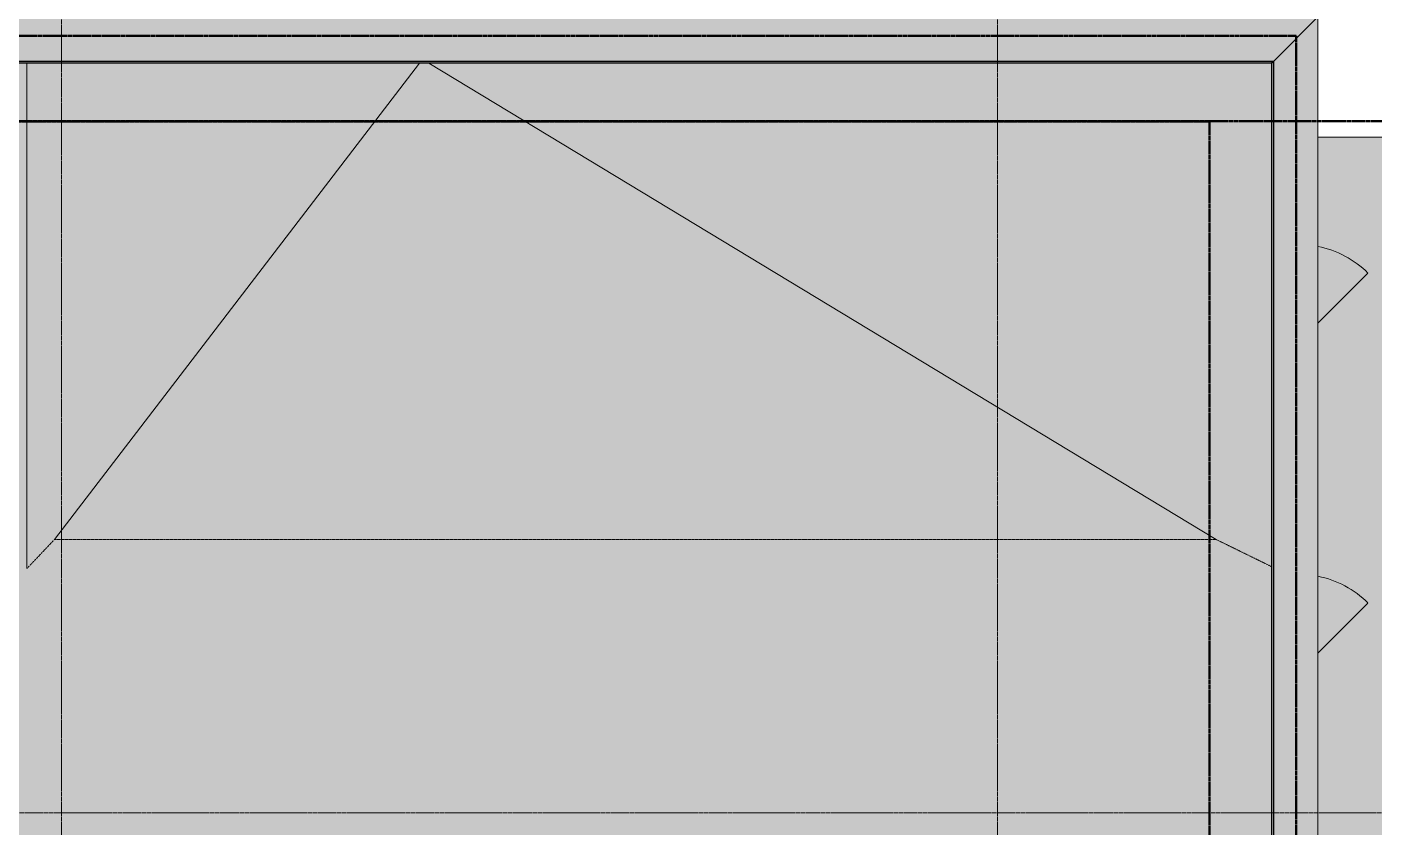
# Model space of a CAD drawing. Header units: inches. Extents: x -4250 to -935, y 9756 to 12395.
# Drawn here: x -2512.4 to -2041.7, y 11842.2 to 12121.6 of the extents above; entities that cross this region are included whole.
import ezdxf

# ---------------------------------------------------------------- set-up
doc = ezdxf.new("R2010")
doc.units = ezdxf.units.IN
doc.header["$MEASUREMENT"] = 0
for name, pattern in [('Dash 1_16_', [0.125, 0.0625, -0.0625]), ('Double Dash 3_8_', [1, 0.375, -0.125, 0.125, -0.125, 0.125, -0.125]), ('Grid Line 1_2_', [0.875, 0.5, -0.125, 0.125, -0.125])]:
    doc.linetypes.add(name, pattern=pattern)
for name, color, linetype, lineweight in [('0-1', 7, 'Continuous', 5), ('0-3', 250, 'Double Dash 3_8_', 50), ('A-FLOR-PATT-1', 8, 'Continuous', 9), ('A-GLAZ-1', 151, 'Continuous', 9), ('A-ROOF', 132, 'Continuous', 13), ('A-ROOF-1', 8, 'Continuous', 5), ('A-ROOF-2', 132, 'Continuous', 5), ('A-ROOF-3', 7, 'Dash 1_16_', 9), ('A-WALL-2', 113, 'Continuous', 9), ('C-PROP-LINE', 91, 'Double Dash 3_8_', 50), ('C-PROP-LINE-1', 250, 'Double Dash 3_8_', 50), ('C-TOPO', 7, 'Continuous', 9), ('S-GRID-1', 1, 'Grid Line 1_2_', 9)]:
    doc.layers.add(name, color=color, linetype=linetype, lineweight=lineweight)

# ---------------------------------------------------------------- blocks, each defined once
blk = doc.blocks.new('CTR  - Topography_rvt-1-FLOOR PLAN - ROOF')
at = {"layer": 'C-TOPO'}
for p, q in [((-2061.36, 12083.19), (-2053.04, 12083.19)), ((-2053.04, 12083.19), (-2013.87, 12083.19))]:
    blk.add_line(p, q, dxfattribs=at)
blk = doc.blocks.new('Family - ___-1870007-FLOOR PLAN - ROOF')
at = {"layer": 'C-PROP-LINE-1'}
for p, q in [((-2068.92, 12118.59), (-2523.72, 12118.59)), ((-2068.92, 11247.39), (-2068.92, 12118.59))]:
    blk.add_line(p, q, dxfattribs=at)
blk = doc.blocks.new('Family - ___-1870574-FLOOR PLAN - ROOF')
at = {"layer": 'C-PROP-LINE-1'}
for p, q in [((-2099.26, 12088.59), (-3832.16, 12088.59)), ((-2099.26, 11277.29), (-2099.26, 12088.59))]:
    blk.add_line(p, q, dxfattribs=at)
blk = doc.blocks.new('CTR - 1st Phase - Common Walls_rvt-1-FLOOR PLAN - ROOF')
at = {"layer": '0-3'}
for name in ['Family - ___-1870007-FLOOR PLAN - ROOF', 'Family - ___-1870574-FLOOR PLAN - ROOF']:
    blk.add_blockref(name, (0, 0), dxfattribs=at)
blk = doc.blocks.new('Basic Wall _ EXT - FIBER CEMENT - SMALL - ___-2145929-FLOOR PLAN - ROOF')
at = {"layer": 'A-WALL-2'}
for points in [[(-3851.85, 12109.71), (-2076.8, 12109.71), (-2061.36, 12125.15), (-3867.29, 12125.15), (-3851.85, 12109.71)], [(-3851.63, 12109.49), (-2076.99, 12109.52), (-2076.86, 12109.71), (-3851.85, 12109.71), (-3851.63, 12109.5)], [(-3851.11, 12108.98), (-2077.49, 12109.02), (-2077.06, 12109.45), (-3851.59, 12109.45), (-3851.16, 12109.02)]]:
    blk.add_hatch(color=256, dxfattribs=at).paths.add_polyline_path(points, flags=0)
for p, q in [((-2061.36, 12125.15), (-2076.8, 12109.71)), ((-2076.8, 12109.71), (-3851.85, 12109.71)), ((-3851.63, 12109.49), (-2077.02, 12109.49)), ((-2077.53, 12108.98), (-3851.11, 12108.98)), ((-2077.06, 12109.45), (-2077.53, 12108.98))]:
    blk.add_line(p, q, dxfattribs=at)
at = {"layer": 'A-WALL-2', "flags": 128}
for points in [[(-2077.02, 12109.49), (-2077.03, 12109.49), (-2077.04, 12109.47), (-2077.06, 12109.45)], [(-2076.8, 12109.71), (-2076.86, 12109.65), (-2076.91, 12109.6), (-2076.96, 12109.56), (-2076.99, 12109.52), (-2077.01, 12109.5), (-2077.02, 12109.49)]]:
    blk.add_lwpolyline(points, dxfattribs=at)
blk = doc.blocks.new('Basic Wall _ EXT - FIBER CEMENT - SMALL - ___-2145930-FLOOR PLAN - ROOF')
at = {"layer": 'A-WALL-2'}
for points in [[(-2061.36, 11240.83), (-2061.36, 12125.15), (-2076.8, 12109.71), (-2076.8, 11256.26), (-2065.54, 11245.01)], [(-2077.06, 11256.53), (-2077.06, 12109.45), (-2077.53, 12108.98), (-2077.49, 11258.91), (-2077.47, 11256.93), (-2077.27, 11256.73)], [(-2076.8, 11256.27), (-2076.8, 11895.62), (-2076.84, 12109.67), (-2077.02, 12109.45), (-2076.99, 11256.46), (-2076.84, 11256.31)]]:
    blk.add_hatch(color=256, dxfattribs=at).paths.add_polyline_path(points, flags=0)
for p, q in [((-2076.8, 12109.71), (-2061.36, 12125.15)), ((-2061.36, 11240.83), (-2061.36, 12125.15)), ((-2077.53, 12108.98), (-2077.06, 12109.45)), ((-2077.53, 11261.83), (-2077.53, 12108.98)), ((-2077.02, 12109.49), (-2077.02, 11256.49)), ((-2076.8, 11256.27), (-2076.8, 12109.71))]:
    blk.add_line(p, q, dxfattribs=at)
at = {"layer": 'A-WALL-2', "flags": 128}
for points in [[(-2077.06, 12109.45), (-2077.04, 12109.47), (-2077.03, 12109.49), (-2077.02, 12109.49)], [(-2077.02, 12109.49), (-2077.01, 12109.5), (-2076.99, 12109.52), (-2076.96, 12109.56), (-2076.91, 12109.6), (-2076.86, 12109.65), (-2076.8, 12109.71)]]:
    blk.add_lwpolyline(points, dxfattribs=at)
blk = doc.blocks.new('_THE_ WINDOW _ DOOR - Window - 2nd Floor-2480464-FLOOR PLAN - ROOF')
at = {"layer": 'A-GLAZ-1'}
blk.add_line((-7.05, 28.5), (10.45, 11), dxfattribs=at)
blk.add_arc((17.01, 4.44), 34.03, 135, 168.8527, dxfattribs=at)
blk = doc.blocks.new('Family - ___-1878392-FLOOR PLAN - ROOF')
at = {"layer": 'C-PROP-LINE'}
blk.add_line((-3833.41, 12088.69), (-1926.88, 12088.69), dxfattribs=at)

msp = doc.modelspace()

# ---------------------------------------------------------------- hatches: boundary and pattern name
at = {"layer": 'A-FLOR-PATT-1'}
h = msp.add_hatch(dxfattribs=at)
h.set_pattern_fill('FP_14', color=256, style=0, pattern_type=2)
h.set_pattern_definition([(0, (0, 0), (15.36, 3.84), [1.267, -10.253, 1.267, -10.253, -61.44]), (0, (0, 0), (15.36, 3.84), [-23.04, 1.267, -21.773, 1.267, -10.253, -26.88]), (0, (0, 0), (15.36, 3.84), [-57.6, 1.267, -6.413, 1.267, -17.933]), (120, (5.76, 1.92), (-11.0055376, 11.3821502), [1.267, -10.253, 1.267, -10.253, -61.44]), (120, (5.76, 1.92), (-11.0055376, 11.3821502), [-23.04, 1.267, -21.773, 1.267, -10.253, -26.88]), (120, (5.76, 1.92), (-11.0055376, 11.3821502), [-57.6, 1.267, -6.413, 1.267, -17.933]), (240, (7.68, 9.6), (-4.3544624, -15.2221502), [1.267, -10.253, 1.267, -10.253, -61.44]), (240, (7.68, 9.6), (-4.3544624, -15.2221502), [-23.04, 1.267, -21.773, 1.267, -10.253, -26.88]), (240, (7.68, 9.6), (-4.3544624, -15.2221502), [-57.6, 1.267, -6.413, 1.267, -17.933])])
h.paths.add_polyline_path([(-1938.32, 11049.39), (-1933.32, 11049.39), (-1933.32, 12087.19), (-1938.32, 12087.19), (-1938.32, 12083.19), (-2061.36, 12083.19), (-2061.36, 11240.83), (-2099.32, 11240.83), (-2099.32, 11049.39)], flags=0)
at = {"layer": 'A-ROOF-1'}
msp.add_hatch(color=256, dxfattribs=at).paths.add_polyline_path([(-2446.39, 11256.93), (-2077.47, 11256.93), (-2077.53, 11264.72), (-2077.53, 11933.14), (-2096.84, 11942.59), (-2502.83, 11942.59), (-2512.41, 11932.48), (-2520.9, 11942.59), (-2761.58, 11942.59), (-2771.02, 11932.48), (-2783.3, 11942.59), (-3102.71, 11942.59), (-3114.24, 11932.48), (-3126.76, 11942.59), (-3411.72, 11942.59), (-3420.44, 11932.48), (-3429.67, 11942.59), (-3831.75, 11942.59), (-3851.11, 11933.14), (-3851.11, 11747.44), (-3489.62, 11747.44), (-3490.62, 11748.44), (-3407.67, 11748.44), (-3407.67, 11719.24), (-3202.37, 11719.24), (-3202.37, 11737.24), (-3071.87, 11737.24), (-3071.87, 11719.24), (-2799.15, 11719.24), (-2799.15, 11737.24), (-2736.67, 11737.24), (-2736.67, 11719.24), (-2639.95, 11719.24), (-2639.95, 11837.19), (-2522.7, 11837.19), (-2522.7, 11719.24), (-2506.29, 11719.24), (-2492.69, 11732.84), (-2442.84, 11682.99), (-2492.69, 11633.14), (-2506.29, 11646.74), (-2649.47, 11646.74), (-2649.47, 11628.74), (-2779.97, 11628.74), (-2779.97, 11646.74), (-3024.9, 11646.74), (-3024.9, 11628.74), (-3085.37, 11628.74), (-3085.37, 11646.74), (-3208.07, 11646.74), (-3208.07, 11628.74), (-3268.55, 11628.74), (-3268.55, 11646.74), (-3407.67, 11646.74), (-3407.67, 11256.93), (-2454.77, 11256.93)], flags=0)
at = {"layer": 'A-ROOF-2'}
for points in [[(-2512.41, 11932.48), (-2512.45, 12108.98), (-2633.94, 12108.98), (-2520.9, 11942.59)], [(-2512.41, 11932.48), (-2502.83, 11942.59), (-2375.27, 12108.98), (-2512.41, 12108.98), (-2512.41, 11942.59)], [(-2502.83, 11942.59), (-2096.84, 11942.59), (-2371.98, 12108.98), (-2375.27, 12108.98), (-2485.94, 11964.62)], [(-2077.53, 11933.14), (-2077.53, 12108.98), (-2371.98, 12108.98), (-2096.84, 11942.59), (-2077.71, 11933.23)]]:
    msp.add_hatch(color=256, dxfattribs=at).paths.add_polyline_path(points, flags=0)

# ---------------------------------------------------------------- linework, layer by layer
at = {"layer": 'A-ROOF'}
for p, q in [((-2512.41, 12108.98), (-2512.41, 11932.48)), ((-2375.27, 12108.98), (-2502.83, 11942.59)), ((-2371.98, 12108.98), (-2096.84, 11942.59))]:
    msp.add_line(p, q, dxfattribs=at)
at = {"layer": 'A-ROOF-3'}
for p, q in [((-2502.83, 11942.59), (-2512.41, 11932.48)), ((-2096.84, 11942.59), (-2502.83, 11942.59)), ((-2077.53, 11933.14), (-2096.84, 11942.59))]:
    msp.add_line(p, q, dxfattribs=at)
at = {"layer": 'S-GRID-1'}
for p, q in [((-2500.32, 9836.18), (-2500.32, 12310.35)), ((-2173.32, 9836.18), (-2173.32, 12310.35)), ((-1830.2, 11847.19), (-4168.71, 11847.19))]:
    msp.add_line(p, q, dxfattribs=at)

# ---------------------------------------------------------------- block references
at = {"layer": '0-1'}
for name in ['CTR  - Topography_rvt-1-FLOOR PLAN - ROOF', 'CTR - 1st Phase - Common Walls_rvt-1-FLOOR PLAN - ROOF']:
    msp.add_blockref(name, (0, 0), dxfattribs=at)
at = {"layer": 'A-GLAZ-1', "rotation": 269.9999999999999}
for p in [(-2072.36, 12028.59), (-2072.36, 11913.39)]:
    msp.add_blockref('_THE_ WINDOW _ DOOR - Window - 2nd Floor-2480464-FLOOR PLAN - ROOF', p, dxfattribs=at)
at = {"layer": 'A-WALL-2'}
for name in ['Basic Wall _ EXT - FIBER CEMENT - SMALL - ___-2145929-FLOOR PLAN - ROOF', 'Basic Wall _ EXT - FIBER CEMENT - SMALL - ___-2145930-FLOOR PLAN - ROOF']:
    msp.add_blockref(name, (0, 0), dxfattribs=at)
at = {"layer": 'C-PROP-LINE'}
msp.add_blockref('Family - ___-1878392-FLOOR PLAN - ROOF', (0, 0), dxfattribs=at)

doc.saveas('drawing.dxf')
